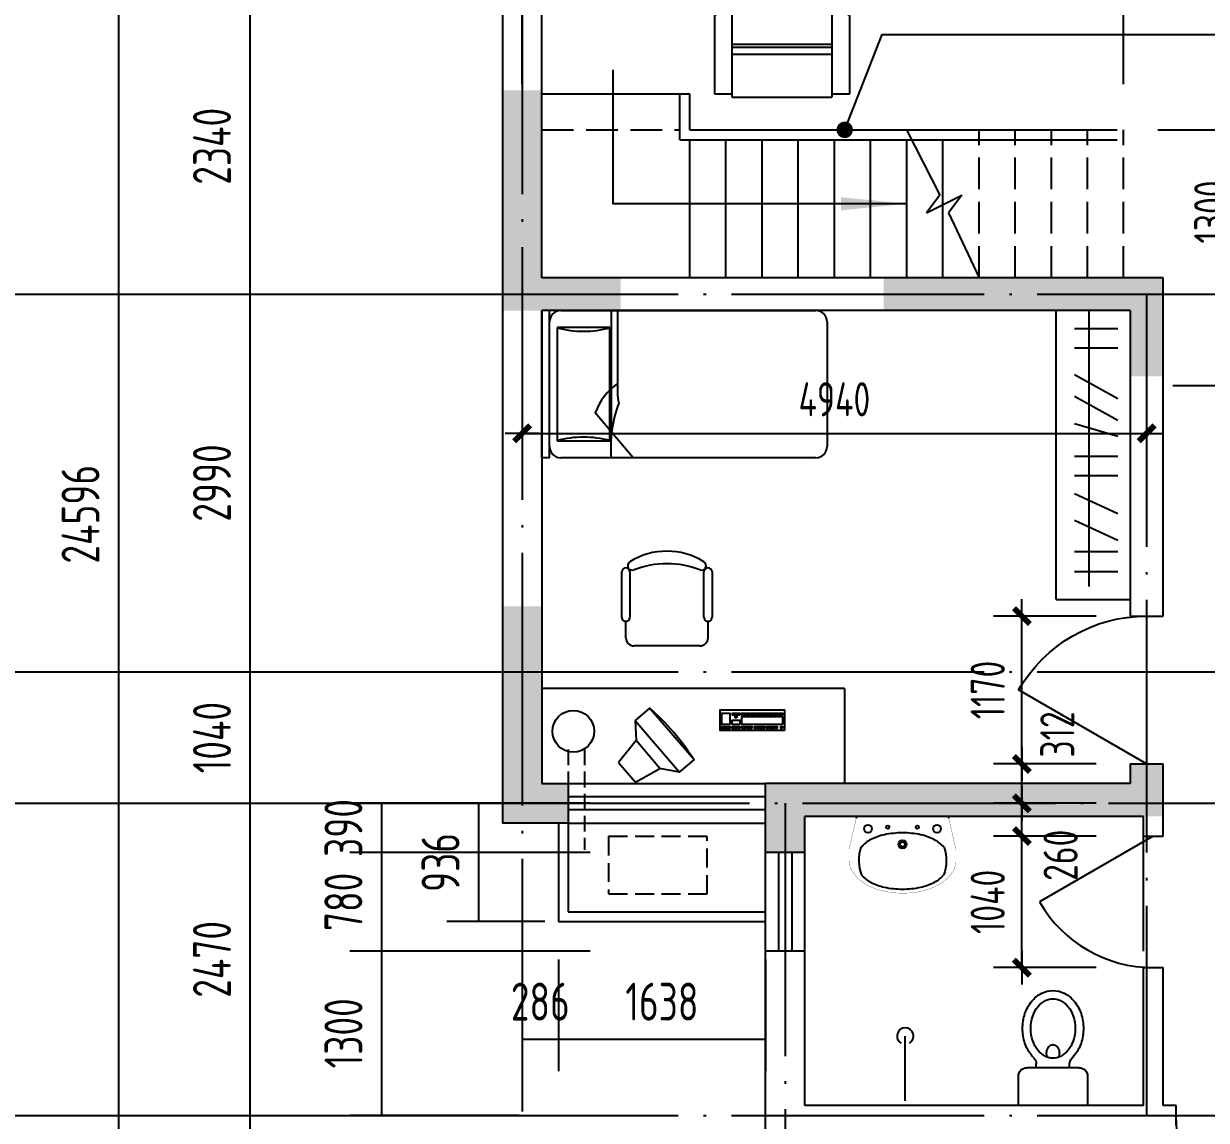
# Model space of a CAD drawing. Extents: x -726032 to 135930, y -151624 to 587044.
# Drawn here: x -388491 to -379135, y 468445 to 477124 of the extents above; entities that cross this region are included whole.
import ezdxf
from ezdxf.enums import TextEntityAlignment as Align

# ---------------------------------------------------------------- set-up
doc = ezdxf.new("R2010")
doc.units = 0
doc.header["$LTSCALE"] = 1000
doc.header["$MEASUREMENT"] = 0
doc.linetypes.add('DASH', pattern=[0.35, 0.25, -0.1])
doc.linetypes.add('DOTE', pattern=[2.42, 2, -0.2, 0.02, -0.2])
doc.layers.get('0').update_dxf_attribs({"linetype": 'CONTINUOUS'})
doc.layers.get('DEFPOINTS').update_dxf_attribs({"color": 1, "linetype": 'CONTINUOUS'})
for name, color, linetype in [('AXIS', 245, 'CONTINUOUS'), ('COLUMN', 170, 'CONTINUOUS'), ('DOTE', 8, 'DOTE'), ('GROUND', 45, 'CONTINUOUS'), ('LVTRY', 6, 'CONTINUOUS'), ('PUB_DIM', 245, 'CONTINUOUS'), ('ROOF', 4, 'CONTINUOUS'), ('STAIR', 42, 'CONTINUOUS'), ('WALL', 255, 'CONTINUOUS'), ('WINDOW', 155, 'CONTINUOUS'), ('WINDOW_TEXT', 7, 'CONTINUOUS'), ('家具', 252, 'CONTINUOUS'), ('引线', 213, 'CONTINUOUS'), ('空调', 245, 'CONTINUOUS')]:
    doc.layers.add(name, color=color, linetype=linetype)
doc.styles.add('DIM_FONT', font='isocp.shx', dxfattribs={"width": 0.8})
doc.styles.add('SIMPLEX', font='SIMPLEX.SHX')
doc.dimstyles.new('AXIS', dxfattribs={"dimtxt": 300, "dimasz": 1, "dimexe": 250, "dimexo": 300, "dimgap": 150, "dimtad": 1, "dimdec": 0, "dimzin": 0, "dimdsep": 46, "dimtxsty": 'DIM_FONT', "dimcen": 0.09, "dimse1": 1, "dimse2": 1, "dimclrt": 142, "dimadec": 0, "dimazin": 0, "dimtfac": 1, "dimtdec": 0, "dimtix": 1, "dimtmove": 2, "dimatfit": 3, "dimfxl": 1, "dimtolj": 1, "dimtzin": 0, "dimarcsym": 0})
doc.dimstyles.new('DIMA', dxfattribs={"dimtxt": 300, "dimasz": 1, "dimexe": 250, "dimexo": 300, "dimgap": 150, "dimtad": 1, "dimdec": 0, "dimzin": 0, "dimdsep": 46, "dimtxsty": 'DIM_FONT', "dimcen": 0.09, "dimse1": 1, "dimclrt": 142, "dimadec": 0, "dimazin": 0, "dimtfac": 1, "dimtdec": 0, "dimtix": 1, "dimtmove": 2, "dimatfit": 3, "dimfxl": 1, "dimtolj": 1, "dimtzin": 0, "dimarcsym": 0})
doc.dimstyles.new('DIMN', dxfattribs={"dimtxt": 300, "dimasz": 1, "dimexe": 250, "dimexo": 300, "dimgap": 150, "dimtad": 1, "dimdec": 0, "dimzin": 0, "dimdsep": 46, "dimtxsty": 'DIM_FONT', "dimcen": 0.09, "dimclrt": 142, "dimadec": 0, "dimazin": 0, "dimtfac": 1, "dimtdec": 0, "dimtix": 1, "dimtmove": 2, "dimatfit": 3, "dimfxl": 1, "dimtolj": 1, "dimtzin": 0, "dimarcsym": 0})

# ---------------------------------------------------------------- blocks, each defined once
blk = doc.blocks.new('*D535')
at = {"layer": 'AXIS', "color": 0, "lineweight": -2, "transparency": 16777216}
for p, q in [((-385612.2, 485540), (-387991.2, 485540)), ((-387741.2, 485539), (-387741.2, 460944.8)), ((-385612.2, 460943.8), (-387991.2, 460943.8))]:
    blk.add_line(p, q, dxfattribs=at)
at = {"layer": 'AXIS', "color": 0, "transparency": 16777216}
for points in [[(-387741.4, 485539), (-387741, 485539), (-387741.2, 485540)], [(-387741.4, 460944.8), (-387741, 460944.8), (-387741.2, 460943.8)]]:
    blk.add_solid(points, dxfattribs=at)
at = {"layer": 'DEFPOINTS', "color": 0, "transparency": 16777216}
for p in [(-385312.2, 485540), (-387741.2, 460943.8), (-385312.2, 460943.8)]:
    blk.add_point(p, dxfattribs=at)
at = {"layer": 'AXIS', "color": 142, "transparency": 16777216, "insert": (-388041.2, 473241.9), "char_height": 300, "attachment_point": 5, "rotation": 90, "style": 'DIM_FONT'}
blk.add_mtext('\\A1;24596', dxfattribs=at)
blk = doc.blocks.new('*D3188')
at = {"layer": 'AXIS', "color": 0, "lineweight": -2, "transparency": 16777216}
blk.add_line((-386701.2, 474983), (-386701.2, 471995), dxfattribs=at)
at = {"layer": 'AXIS', "color": 0, "transparency": 16777216}
for points in [[(-386701.4, 474983), (-386701, 474983), (-386701.2, 474984)], [(-386701.4, 471995), (-386701, 471995), (-386701.2, 471994)]]:
    blk.add_solid(points, dxfattribs=at)
at = {"layer": 'DEFPOINTS', "color": 0, "transparency": 16777216}
for p in [(-385312.2, 474984), (-386701.2, 471994), (-385312.2, 471994)]:
    blk.add_point(p, dxfattribs=at)
at = {"layer": 'AXIS', "color": 142, "transparency": 16777216, "insert": (-387001.2, 473489), "char_height": 300, "attachment_point": 5, "rotation": 90, "style": 'DIM_FONT'}
blk.add_mtext('\\A1;2990', dxfattribs=at)
blk = doc.blocks.new('*D3189')
at = {"layer": 'AXIS', "color": 0, "lineweight": -2, "transparency": 16777216}
blk.add_line((-386701.2, 468483), (-386701.2, 463155), dxfattribs=at)
at = {"layer": 'AXIS', "color": 0, "transparency": 16777216}
for points in [[(-386701.4, 468483), (-386701, 468483), (-386701.2, 468484)], [(-386701.4, 463155), (-386701, 463155), (-386701.2, 463154)]]:
    blk.add_solid(points, dxfattribs=at)
at = {"layer": 'DEFPOINTS', "color": 0, "transparency": 16777216}
for p in [(-385312.2, 468484), (-386701.2, 463154), (-385312.2, 463154)]:
    blk.add_point(p, dxfattribs=at)
at = {"layer": 'AXIS', "color": 142, "transparency": 16777216, "insert": (-387001.2, 465819), "char_height": 300, "attachment_point": 5, "rotation": 90, "style": 'DIM_FONT'}
blk.add_mtext('\\A1;5330', dxfattribs=at)
blk = doc.blocks.new('*D3191')
at = {"layer": 'AXIS', "color": 0, "lineweight": -2, "transparency": 16777216}
blk.add_line((-386701.2, 470953), (-386701.2, 468485), dxfattribs=at)
at = {"layer": 'AXIS', "color": 0, "transparency": 16777216}
for points in [[(-386701.4, 470953), (-386701, 470953), (-386701.2, 470954)], [(-386701.4, 468485), (-386701, 468485), (-386701.2, 468484)]]:
    blk.add_solid(points, dxfattribs=at)
at = {"layer": 'DEFPOINTS', "color": 0, "transparency": 16777216}
for p in [(-384748.6, 470954), (-386701.2, 468484), (-385312.2, 468484)]:
    blk.add_point(p, dxfattribs=at)
at = {"layer": 'AXIS', "color": 142, "transparency": 16777216, "insert": (-387001.2, 469719), "char_height": 300, "attachment_point": 5, "rotation": 90, "style": 'DIM_FONT'}
blk.add_mtext('\\A1;2470', dxfattribs=at)
blk = doc.blocks.new('*D3192')
at = {"layer": 'AXIS', "color": 0, "lineweight": -2, "transparency": 16777216}
blk.add_line((-386701.2, 471993), (-386701.2, 470955), dxfattribs=at)
at = {"layer": 'AXIS', "color": 0, "transparency": 16777216}
for points in [[(-386701.4, 471993), (-386701, 471993), (-386701.2, 471994)], [(-386701.4, 470955), (-386701, 470955), (-386701.2, 470954)]]:
    blk.add_solid(points, dxfattribs=at)
at = {"layer": 'DEFPOINTS', "color": 0, "transparency": 16777216}
for p in [(-385312.2, 471994), (-386701.2, 470954), (-385312.2, 470954)]:
    blk.add_point(p, dxfattribs=at)
at = {"layer": 'AXIS', "color": 142, "transparency": 16777216, "insert": (-387001.2, 471474), "char_height": 300, "attachment_point": 5, "rotation": 90, "style": 'DIM_FONT'}
blk.add_mtext('\\A1;1040', dxfattribs=at)
blk = doc.blocks.new('*D3193')
at = {"layer": 'AXIS', "color": 0, "lineweight": -2, "transparency": 16777216}
blk.add_line((-386701.2, 477323), (-386701.2, 474985), dxfattribs=at)
at = {"layer": 'AXIS', "color": 0, "transparency": 16777216}
for points in [[(-386701.4, 477323), (-386701, 477323), (-386701.2, 477324)], [(-386701.4, 474985), (-386701, 474985), (-386701.2, 474984)]]:
    blk.add_solid(points, dxfattribs=at)
at = {"layer": 'DEFPOINTS', "color": 0, "transparency": 16777216}
for p in [(-385312.2, 477324), (-386701.2, 474984), (-385312.2, 474984)]:
    blk.add_point(p, dxfattribs=at)
at = {"layer": 'AXIS', "color": 142, "transparency": 16777216, "insert": (-387001.2, 476154), "char_height": 300, "attachment_point": 5, "rotation": 90, "style": 'DIM_FONT'}
blk.add_mtext('\\A1;2340', dxfattribs=at)
blk = doc.blocks.new('_DIMX')
blk.add_line((-150, 0), (150, 0))
at = {"const_width": 50}
blk.add_lwpolyline([(-70, -70), (70, 70)], dxfattribs=at)
blk = doc.blocks.new('*D545')
at = {"layer": 'DEFPOINTS', "color": 0, "transparency": 16777216}
for p in [(-379788.9, 477747.5), (-384546.9, 476374.9), (-379788.9, 476374.9)]:
    blk.add_point(p, dxfattribs=at)
at = {"layer": 'PUB_DIM', "color": 0, "lineweight": -2, "transparency": 16777216}
for p, q in [((-384546.9, 476644.9), (-384546.9, 477972.5)), ((-379788.9, 476644.9), (-379788.9, 477972.5)), ((-384546, 477747.5), (-379789.8, 477747.5))]:
    blk.add_line(p, q, dxfattribs=at)
at = {"layer": 'PUB_DIM', "color": 0, "lineweight": -2, "transparency": 16777216, "xscale": 0.9, "yscale": 0.9, "zscale": 0.9, "rotation": 180}
blk.add_blockref('_DIMX', (-384546.9, 477747.5), dxfattribs=at)
at = {"layer": 'PUB_DIM', "color": 0, "lineweight": -2, "transparency": 16777216, "xscale": 0.9, "yscale": 0.9, "zscale": 0.9}
blk.add_blockref('_DIMX', (-379788.9, 477747.5), dxfattribs=at)
at = {"layer": 'PUB_DIM', "color": 142, "transparency": 16777216, "insert": (-382167.9, 478017.5), "char_height": 270, "attachment_point": 5, "style": 'DIM_FONT'}
blk.add_mtext('\\A1;4758', dxfattribs=at)
blk = doc.blocks.new('A$C3D9F154E')
at = {"layer": '家具', "linetype": 'ByBlock'}
for p, q in [((1000, 3110), (1108.1, 3110)), ((1000, 2634.5), (1000, 3110)), ((1108.1, 3131.6), (1108.1, 2418.4)), ((1108.1, 3131.6), (1715, 3131.6)), ((1715, 2418.4), (1715, 3131.6)), ((1715, 3110), (1823.1, 3110)), ((1823.1, 3110), (1823.1, 2634.5)), ((1715, 2872.2), (1108.1, 2872.2)), ((1715, 2829), (1108.1, 2829)), ((1715, 2809.7), (1108.1, 2809.7)), ((1043.3, 2612.9), (1000, 2634.5)), ((1043.3, 2612.9), (1086.5, 2612.9)), ((1043.3, 2612.9), (1043.3, 2548)), ((1086.5, 2612.9), (1108.1, 2634.5)), ((1736.6, 2612.9), (1715, 2634.5)), ((1779.8, 2612.9), (1736.6, 2612.9)), ((1823.1, 2634.5), (1779.8, 2612.9)), ((1779.8, 2612.9), (1779.8, 2548)), ((1108.1, 2548), (1043.3, 2548)), ((1779.8, 2548), (1715, 2548)), ((1715, 2418.4), (1108.1, 2418.4)), ((1108.1, 0), (1108.1, 713.2)), ((1715, 713.2), (1108.1, 713.2)), ((1715, 713.2), (1715, 0)), ((1043.3, 518.7), (1043.3, 583.5)), ((1108.1, 583.5), (1043.3, 583.5)), ((1779.8, 583.5), (1715, 583.5)), ((1779.8, 518.7), (1779.8, 583.5)), ((1043.3, 518.7), (1000, 497.1)), ((1043.3, 518.7), (1086.5, 518.7)), ((1086.5, 518.7), (1108.1, 497.1)), ((1736.6, 518.7), (1715, 497.1)), ((1779.8, 518.7), (1736.6, 518.7)), ((1823.1, 497.1), (1779.8, 518.7)), ((1000, 497.1), (1000, 21.6)), ((1823.1, 21.6), (1823.1, 497.1)), ((1715, 321.9), (1108.1, 321.9)), ((1715, 302.6), (1108.1, 302.6)), ((1715, 259.4), (1108.1, 259.4)), ((1000, 21.6), (1108.1, 21.6)), ((1108.1, 0), (1715, 0)), ((1715, 21.6), (1823.1, 21.6))]:
    blk.add_line(p, q, dxfattribs=at)
at = {"layer": '家具'}
for p, q in [((545.9, 2267.8), (545.9, 2224.6)), ((610.7, 2203), (43.2, 2203)), ((64.8, 693.4), (64.8, 2203)), ((216.1, 2203), (216.1, 693.4)), ((259.4, 2203), (259.4, 693.4)), ((364.5, 2203), (364.5, 693.4)), ((545.9, 2224.6), (559, 2203)), ((1183.6, 2109.5), (1611.1, 2109.5)), ((1140.8, 2066.8), (1140.8, 1043.5)), ((1653.8, 2066.8), (1653.8, 1043.5)), ((1192.1, 1968.4), (1192.1, 1141.8)), ((1226.3, 2002.6), (1568.3, 2002.6)), ((1231.6, 2002.6), (1602.5, 1591.7)), ((1410.7, 2002.6), (1602.5, 1770.8)), ((1602.5, 1968.4), (1602.5, 1141.8)), ((1192.1, 1741.3), (1602.5, 1330.9)), ((575.2, 1665.9), (64.8, 1665.9)), ((1192.1, 1609.6), (1602.5, 1199.2)), ((1192.1, 1307.4), (1391.9, 1107.6)), ((575.2, 1190.4), (64.8, 1190.4)), ((1226.3, 1107.6), (1568.3, 1107.6)), ((1183.6, 1000.8), (1611.1, 1000.8)), ((617.6, 693.4), (43.2, 693.4)), ((552.8, 671.7), (559, 693.4)), ((552.8, 628.5), (552.8, 671.7))]:
    blk.add_line(p, q, dxfattribs=at)
blk.add_lwpolyline([(21.6, 585.3), (21.6, 693.4), (0, 693.4), (0, 2203), (21.6, 2203), (21.6, 2311.1), (559, 2311.1), (545.9, 2267.8), (610.7, 2267.8), (610.7, 2203), (575.2, 2203), (575.2, 693.4), (617.6, 693.4), (617.6, 628.5), (552.8, 628.5), (559, 585.3)], close=True, dxfattribs=at)
for centre, radius, start, end in [((1183.6, 2066.8), 42.8, 89.99998, 179.99998), ((1611.1, 2066.8), 42.8, 359.99998, 89.99998), ((1226.3, 1968.4), 34.2, 89.99998, 179.99998), ((1568.3, 1968.4), 34.2, 359.99998, 89.99998), ((1226.3, 1141.8), 34.2, 179.99998, 269.99998), ((1568.3, 1141.8), 34.2, 269.99998, 359.99998), ((1183.6, 1043.5), 42.8, 179.99998, 269.99998), ((1611.1, 1043.5), 42.8, 269.99998, 359.99998)]:
    blk.add_arc(centre, radius, start, end, dxfattribs=at)
blk = doc.blocks.new('M_E11')
for p, q in [((-280, -10), (-280, 0)), ((280, 0), (280, -10)), ((-250.5, -188.9), (-250.5, -185.7)), ((-247.8, -182.8), (-250.2, -184.9))]:
    blk.add_line(p, q)
at = {"const_width": 1.5}
for points in [[(-280, 0), (280, 0)], [(-325.7, -199.5), (-280, -5)], [(325.7, -203.7), (280, -5)]]:
    blk.add_lwpolyline(points, dxfattribs=at)
for points in [[(253, -188.3, 0.098208), (193.2, -140.8, 0.066287), (110.4, -111.4, 0.052428), (0, -99.8, 0.052428), (-110.4, -111.4, 0.066287), (-193.2, -140.8, 0.093876), (-250.8, -185.7, 0.171377)], [(-249.5, -357.7, 0.091341), (-193.2, -401.2, 0.066287), (-110.4, -430.6, 0.052428), (0, -442.2, 0.052428), (110.4, -430.6, 0.066287), (193.2, -401.2, 0.091756), (249.7, -357.5, 0.171377)]]:
    blk.add_lwpolyline(points, format="xyb")
for points in [[(-325.7, -199.5, 0.008223), (-325.7, -203.7, 0.149285)], [(-325.7, -265.7, 0.149285), (-304.4, -336.6, 0.107079), (-230.9, -407.7, 0.075625), (-131, -450.5, 0.062436), (-0.8, -467.3, 0.062436), (129.6, -451.5, 0.075625), (229.8, -409.6, 0.107079), (303.8, -339.1, 0.149285), (325.7, -268.3, 0.005205), (325.7, -265.7, 0.086596)]]:
    blk.add_lwpolyline(points, format="xyb", dxfattribs=at)
at = {"const_width": 1.5, "flags": 128}
for points in [[(-325.7, -203.7), (-325.7, -268.3)], [(325.7, -203.7), (325.7, -268.3)]]:
    blk.add_lwpolyline(points, dxfattribs=at)
at = {"flags": 128}
for points in [[(-253, -188.3, 0.172546), (-249.7, -357.5, 0.726395)], [(253, -188.3, -0.172546), (249.7, -357.5, -0.726395)]]:
    blk.add_lwpolyline(points, format="xyb", dxfattribs=at)
for centre, radius in [((-210, -75), 24), ((-210, -75), 24), ((-210, -75), 24), ((-90, -65), 10), ((90, -65), 10), ((210, -75), 24), ((0, -170), 25), ((0, -170), 15)]:
    blk.add_circle(centre, radius)
blk.add_arc((-249.5, -185.7), 1, 131.32236, 180)
at = {"width": 0.8, "flags": 9}
for tag in ['XSIZE', 'YSIZE']:
    blk.add_attdef(tag, (0, 0), '', height=0.5, dxfattribs=at)
blk = doc.blocks.new('_LV10')
blk.add_line((0, -37), (0, -432))
blk.add_arc((0, -432), 50, 121.03319, 58.96681)
blk = doc.blocks.new('_ARROW')
blk.add_solid([(0, 0), (-1, 0.1), (-1, -0.1)])
blk = doc.blocks.new('_LV5')
for p, q in [((210.1, 0), (-210.1, 0)), ((-210.1, 0), (-210.1, -180)), ((210.1, -180), (210.1, 0)), ((160.1, -230), (-160.1, -230)), ((-101.4, -230), (-101.4, -254.3)), ((101.4, -230), (101.4, -254.1))]:
    blk.add_line(p, q)
blk.add_lwpolyline([(-135.1, -469.4, 0.080312), (-123, -544.2, 0.089014), (-91.8, -601.5, 0.104918), (-45.6, -639.3, 0.119812), (0.1, -650.4, 0.119812), (45.8, -639.3, 0.104918), (92, -601.5, 0.089014), (123.2, -544.2, 0.080312), (135.3, -469.4, 0.080312), (123.2, -394.6, 0.089014), (92, -337.3, 0.104918), (45.8, -299.5, 0.119812), (0.1, -288.4, 0.119812), (-45.6, -299.5, 0.104918), (-91.8, -337.3, 0.089014), (-123, -394.6, 0.080312)], format="xyb", close=True)
for points in [[(-38.7, -318.5, 0.073567), (-35.6, -339.5, 0.084454), (-27.4, -356, 0.10642), (-14.1, -367.8, 0.129709), (0, -371.5, 0.129709), (14.1, -367.8, 0.10642), (27.4, -356, 0.084454), (35.6, -339.5, 0.073567), (38.7, -318.5, 0.073567), (35.6, -297.5, 0.014016), (34.7, -294.6, 0.10642)], [(-34.7, -294.7, 0.013578), (-35.6, -297.5, 0.073567), (-38.7, -318.5, 0.073567)]]:
    blk.add_lwpolyline(points, format="xyb")
for centre, radius, start, end in [((-160.1, -180), 50, 180, 270), ((160.1, -180), 50, 270, 0), ((-151.4, -254.3), 50, 314.81437, 0), ((151.4, -254.1), 50, 180, 225.25549), ((52.2, -452.8), 234.6, 141.28635, 161.63333), ((20.4, -427.3), 193.8, 134.81437, 141.28635), ((-20.2, -427.3), 193.8, 38.71365, 45.25549), ((-52, -452.8), 234.6, 18.36667, 38.71365), ((102.3, -469.4), 287.4, 161.63333, 180), ((-102.1, -469.4), 287.4, 0, 18.36667), ((102.3, -469.4), 287.4, 180, 198.36667), ((-102.1, -469.4), 287.4, 341.63333, 0), ((52.2, -486), 234.6, 198.36667, 218.71365), ((-52, -486), 234.6, 321.28635, 341.63333), ((20.4, -511.6), 193.8, 218.71365, 242.67141), ((-20.2, -511.6), 193.8, 297.32859, 321.28635), ((0.1, -550.8), 149.6, 242.67141, 270), ((0.1, -550.8), 149.6, 270, 297.32859)]:
    blk.add_arc(centre, radius, start, end)
blk = doc.blocks.new('_DBLK')
blk.add_line((-0.5, 0), (0, -0.866))
blk.add_arc((-0.5, 0), 1, 300, 0)
at = {"layer": 'WINDOW_TEXT', "style": 'SIMPLEX', "flags": 9}
blk.add_attdef('A', text='', height=1, dxfattribs=at).set_placement((0, 1.5), align=Align.MIDDLE)
blk = doc.blocks.new('*D1756')
at = {"layer": 'DEFPOINTS', "color": 0, "transparency": 16777216}
for p in [(-380594, 470954), (-379736.9, 470954), (-379736.9, 470694)]:
    blk.add_point(p, dxfattribs=at)
at = {"layer": 'PUB_DIM', "color": 0, "lineweight": -2, "transparency": 16777216}
for p, q in [((-380006.9, 470954), (-380819, 470954)), ((-380594, 470954.9), (-380594, 470955.8)), ((-380594, 470694), (-380594, 470954)), ((-380594, 470693.1), (-380594, 470692.2))]:
    blk.add_line(p, q, dxfattribs=at)
at = {"layer": 'PUB_DIM', "color": 0, "lineweight": -2, "transparency": 16777216, "xscale": 0.9, "yscale": 0.9, "zscale": 0.9}
for p, rotation in [((-380594, 470954), 270), ((-380594, 470694), 90)]:
    blk.add_blockref('_DIMX', p, dxfattribs=dict(at, rotation=rotation))
at = {"layer": 'PUB_DIM', "color": 142, "transparency": 16777216, "insert": (-380287.9, 470542.7), "char_height": 270, "attachment_point": 5, "rotation": 90, "style": 'DIM_FONT'}
blk.add_mtext('\\A1;260', dxfattribs=at)
blk = doc.blocks.new('*D1757')
at = {"layer": 'DEFPOINTS', "color": 0, "transparency": 16777216}
for p in [(-380594, 471266), (-379736.9, 471266), (-379736.9, 470954)]:
    blk.add_point(p, dxfattribs=at)
at = {"layer": 'PUB_DIM', "color": 0, "lineweight": -2, "transparency": 16777216}
for p, q in [((-380006.9, 471266), (-380819, 471266)), ((-380594, 470954.9), (-380594, 471265.1))]:
    blk.add_line(p, q, dxfattribs=at)
at = {"layer": 'PUB_DIM', "color": 0, "lineweight": -2, "transparency": 16777216, "xscale": 0.9, "yscale": 0.9, "zscale": 0.9}
for p, rotation in [((-380594, 471266), 90), ((-380594, 470954), 270)]:
    blk.add_blockref('_DIMX', p, dxfattribs=dict(at, rotation=rotation))
at = {"layer": 'PUB_DIM', "color": 142, "transparency": 16777216, "insert": (-380313.4, 471498.9), "char_height": 270, "attachment_point": 5, "rotation": 90, "style": 'DIM_FONT'}
blk.add_mtext('\\A1;312', dxfattribs=at)
blk = doc.blocks.new('*D1758')
at = {"layer": 'DEFPOINTS', "color": 0, "transparency": 16777216}
for p in [(-380594, 472436), (-379736.9, 472436), (-379736.9, 471266)]:
    blk.add_point(p, dxfattribs=at)
at = {"layer": 'PUB_DIM', "color": 0, "lineweight": -2, "transparency": 16777216}
for p, q in [((-380006.9, 472436), (-380819, 472436)), ((-380594, 471266.9), (-380594, 472435.1))]:
    blk.add_line(p, q, dxfattribs=at)
at = {"layer": 'PUB_DIM', "color": 0, "lineweight": -2, "transparency": 16777216, "xscale": 0.9, "yscale": 0.9, "zscale": 0.9}
for p, rotation in [((-380594, 472436), 90), ((-380594, 471266), 270)]:
    blk.add_blockref('_DIMX', p, dxfattribs=dict(at, rotation=rotation))
at = {"layer": 'PUB_DIM', "color": 142, "transparency": 16777216, "insert": (-380864, 471851), "char_height": 270, "attachment_point": 5, "rotation": 90, "style": 'DIM_FONT'}
blk.add_mtext('\\A1;1170', dxfattribs=at)
blk = doc.blocks.new('*D548')
at = {"layer": 'DEFPOINTS', "color": 0, "transparency": 16777216}
for p in [(-380594, 470694), (-379736.9, 470694), (-379736.9, 469654)]:
    blk.add_point(p, dxfattribs=at)
at = {"layer": 'PUB_DIM', "color": 0, "lineweight": -2, "transparency": 16777216}
for p, q in [((-380006.9, 470694), (-380819, 470694)), ((-380594, 469654.9), (-380594, 470693.1)), ((-380006.9, 469654), (-380819, 469654))]:
    blk.add_line(p, q, dxfattribs=at)
at = {"layer": 'PUB_DIM', "color": 0, "lineweight": -2, "transparency": 16777216, "xscale": 0.9, "yscale": 0.9, "zscale": 0.9}
for p, rotation in [((-380594, 470694), 90), ((-380594, 469654), 270)]:
    blk.add_blockref('_DIMX', p, dxfattribs=dict(at, rotation=rotation))
at = {"layer": 'PUB_DIM', "color": 142, "transparency": 16777216, "insert": (-380864, 470174), "char_height": 270, "attachment_point": 5, "rotation": 90, "style": 'DIM_FONT'}
blk.add_mtext('\\A1;1040', dxfattribs=at)
blk = doc.blocks.new('M_C32CXI')
for p, q in [((-188.1, 275), (86.9, 275)), ((86.9, 225), (-188.1, 225)), ((211.9, 250), (111.9, 250)), ((261.9, 200), (261.9, -200)), ((-188.1, -225), (86.9, -225)), ((86.9, -275), (-188.1, -275)), ((211.9, -250), (111.9, -250))]:
    blk.add_line(p, q)
for centre, radius, start, end in [((111, 0), 425.9, 148.10921, 211.89079), ((-226.8, 210.2), 28.1, 338.76069, 148.10921), ((-188.1, 250), 25, 90, 270), ((86.9, 250), 25, 270, 90), ((211.9, 200), 50, 0, 90), ((314, 0), 552.1, 158.76069, 201.23931), ((-226.8, -210.2), 28.1, 211.89079, 21.23931), ((211.9, -200), 50, 270, 0), ((-188.1, -250), 25, 90, 270), ((86.9, -250), 25, 270, 90)]:
    blk.add_arc(centre, radius, start, end)
at = {"width": 0.8, "flags": 9}
for tag in ['XSIZE', 'YSIZE']:
    blk.add_attdef(tag, (0, 0), '', height=0.5, dxfattribs=at)
blk = doc.blocks.new('_WBLK')
for p, q in [((-0.5, 0.5), (0.5, 0.5)), ((0.5, 0.1667), (-0.5, 0.1667)), ((0.5, -0.1667), (-0.5, -0.1667)), ((-0.5, -0.5), (0.5, -0.5))]:
    blk.add_line(p, q)
at = {"layer": 'WINDOW_TEXT', "style": 'SIMPLEX', "flags": 9}
blk.add_attdef('A', text='', height=1, dxfattribs=at).set_placement((0, 1.5), align=Align.MIDDLE)
blk = doc.blocks.new('*D549')
at = {"layer": 'DEFPOINTS', "color": 0, "transparency": 16777216}
for p in [(-384067.5, 470954), (-384892.9, 470018), (-384067.5, 470018)]:
    blk.add_point(p, dxfattribs=at)
at = {"layer": 'PUB_DIM', "color": 0, "lineweight": -2, "transparency": 16777216}
for p, q in [((-384367.5, 470954), (-385142.9, 470954)), ((-384892.9, 470953), (-384892.9, 470019)), ((-384367.5, 470018), (-385142.9, 470018))]:
    blk.add_line(p, q, dxfattribs=at)
at = {"layer": 'PUB_DIM', "color": 0, "transparency": 16777216}
for points in [[(-384893.1, 470953), (-384892.8, 470953), (-384892.9, 470954)], [(-384893.1, 470019), (-384892.8, 470019), (-384892.9, 470018)]]:
    blk.add_solid(points, dxfattribs=at)
at = {"layer": 'PUB_DIM', "color": 142, "transparency": 16777216, "insert": (-385192.9, 470486), "char_height": 300, "attachment_point": 5, "rotation": 90, "style": 'DIM_FONT'}
blk.add_mtext('\\A1;936', dxfattribs=at)
blk = doc.blocks.new('*D550')
at = {"layer": 'DEFPOINTS', "color": 0, "transparency": 16777216}
for p in [(-384546.9, 470018), (-384260.9, 470018), (-384546.9, 469084.4)]:
    blk.add_point(p, dxfattribs=at)
at = {"layer": 'PUB_DIM', "color": 0, "lineweight": -2, "transparency": 16777216}
for p, q in [((-384546.9, 469718), (-384546.9, 468834.4)), ((-384260.9, 469718), (-384260.9, 468834.4)), ((-384547.9, 469084.4), (-384548.9, 469084.4)), ((-384260.9, 469084.4), (-384546.9, 469084.4)), ((-384259.9, 469084.4), (-384258.9, 469084.4))]:
    blk.add_line(p, q, dxfattribs=at)
at = {"layer": 'PUB_DIM', "color": 0, "transparency": 16777216}
for points in [[(-384547.9, 469084.6), (-384547.9, 469084.2), (-384546.9, 469084.4)], [(-384259.9, 469084.6), (-384259.9, 469084.2), (-384260.9, 469084.4)]]:
    blk.add_solid(points, dxfattribs=at)
at = {"layer": 'PUB_DIM', "color": 142, "transparency": 16777216, "insert": (-384403.9, 469384.4), "char_height": 300, "attachment_point": 5, "style": 'DIM_FONT'}
blk.add_mtext('\\A1;286', dxfattribs=at)
blk = doc.blocks.new('*D551')
at = {"layer": 'DEFPOINTS', "color": 0, "transparency": 16777216}
for p in [(-384260.9, 470018), (-382622.9, 470018), (-384260.9, 469084.4)]:
    blk.add_point(p, dxfattribs=at)
at = {"layer": 'PUB_DIM', "color": 0, "lineweight": -2, "transparency": 16777216}
for p, q in [((-384260.9, 469718), (-384260.9, 468834.4)), ((-382622.9, 469718), (-382622.9, 468834.4)), ((-382623.9, 469084.4), (-384259.9, 469084.4))]:
    blk.add_line(p, q, dxfattribs=at)
at = {"layer": 'PUB_DIM', "color": 0, "transparency": 16777216}
for points in [[(-384259.9, 469084.6), (-384259.9, 469084.2), (-384260.9, 469084.4)], [(-382623.9, 469084.6), (-382623.9, 469084.2), (-382622.9, 469084.4)]]:
    blk.add_solid(points, dxfattribs=at)
at = {"layer": 'PUB_DIM', "color": 142, "transparency": 16777216, "insert": (-383441.9, 469384.4), "char_height": 300, "attachment_point": 5, "style": 'DIM_FONT'}
blk.add_mtext('\\A1;1638', dxfattribs=at)
blk = doc.blocks.new('*D1760')
at = {"layer": 'DEFPOINTS', "color": 0, "transparency": 16777216}
for p in [(-384546.9, 475144.2), (-379606.9, 475144.2), (-379606.9, 473881.8)]:
    blk.add_point(p, dxfattribs=at)
at = {"layer": 'PUB_DIM', "color": 0, "lineweight": -2, "transparency": 16777216}
for p, q in [((-379606.9, 474874.2), (-379606.9, 473656.8)), ((-384546, 473881.8), (-379607.8, 473881.8))]:
    blk.add_line(p, q, dxfattribs=at)
at = {"layer": 'PUB_DIM', "color": 0, "lineweight": -2, "transparency": 16777216, "xscale": 0.9, "yscale": 0.9, "zscale": 0.9, "rotation": 180}
blk.add_blockref('_DIMX', (-384546.9, 473881.8), dxfattribs=at)
at = {"layer": 'PUB_DIM', "color": 0, "lineweight": -2, "transparency": 16777216, "xscale": 0.9, "yscale": 0.9, "zscale": 0.9}
blk.add_blockref('_DIMX', (-379606.9, 473881.8), dxfattribs=at)
at = {"layer": 'PUB_DIM', "color": 142, "transparency": 16777216, "insert": (-382076.9, 474151.8), "char_height": 270, "attachment_point": 5, "style": 'DIM_FONT'}
blk.add_mtext('\\A1;4940', dxfattribs=at)
blk = doc.blocks.new('*D552')
at = {"layer": 'DEFPOINTS', "color": 0, "transparency": 16777216}
for p in [(-379788.9, 476284), (-379788.9, 474984), (-378825.9, 474984)]:
    blk.add_point(p, dxfattribs=at)
at = {"layer": 'PUB_DIM', "color": 0, "lineweight": -2, "transparency": 16777216}
for p, q in [((-379518.9, 476284), (-378600.9, 476284)), ((-378825.9, 476283.1), (-378825.9, 474984.9)), ((-379518.9, 474984), (-378600.9, 474984))]:
    blk.add_line(p, q, dxfattribs=at)
at = {"layer": 'PUB_DIM', "color": 0, "lineweight": -2, "transparency": 16777216, "xscale": 0.9, "yscale": 0.9, "zscale": 0.9}
for p, rotation in [((-378825.9, 476284), 90), ((-378825.9, 474984), 270)]:
    blk.add_blockref('_DIMX', p, dxfattribs=dict(at, rotation=rotation))
at = {"layer": 'PUB_DIM', "color": 142, "transparency": 16777216, "insert": (-379095.9, 475634), "char_height": 270, "attachment_point": 5, "rotation": 90, "style": 'DIM_FONT'}
blk.add_mtext('\\A1;1300', dxfattribs=at)
blk = doc.blocks.new('*D555')
at = {"layer": 'DEFPOINTS', "color": 0, "transparency": 16777216}
for p in [(-383708.6, 470954), (-385661.2, 470564), (-384272.2, 470564)]:
    blk.add_point(p, dxfattribs=at)
at = {"layer": 'PUB_DIM', "color": 0, "lineweight": -2, "transparency": 16777216}
for p, q in [((-384008.6, 470954), (-385911.2, 470954)), ((-385661.2, 470955), (-385661.2, 470956)), ((-385661.2, 470954), (-385661.2, 470564)), ((-384572.2, 470564), (-385911.2, 470564)), ((-385661.2, 470563), (-385661.2, 470562))]:
    blk.add_line(p, q, dxfattribs=at)
at = {"layer": 'PUB_DIM', "color": 0, "transparency": 16777216}
for points in [[(-385661.4, 470955), (-385661, 470955), (-385661.2, 470954)], [(-385661.4, 470563), (-385661, 470563), (-385661.2, 470564)]]:
    blk.add_solid(points, dxfattribs=at)
at = {"layer": 'PUB_DIM', "color": 142, "transparency": 16777216, "insert": (-385961.2, 470759), "char_height": 300, "attachment_point": 5, "rotation": 90, "style": 'DIM_FONT'}
blk.add_mtext('\\A1;390', dxfattribs=at)
blk = doc.blocks.new('*D556')
at = {"layer": 'DEFPOINTS', "color": 0, "transparency": 16777216}
for p in [(-383708.6, 470564), (-385661.2, 469784), (-384272.2, 469784)]:
    blk.add_point(p, dxfattribs=at)
at = {"layer": 'PUB_DIM', "color": 0, "lineweight": -2, "transparency": 16777216}
for p, q in [((-384008.6, 470564), (-385911.2, 470564)), ((-385661.2, 470563), (-385661.2, 469785)), ((-384572.2, 469784), (-385911.2, 469784))]:
    blk.add_line(p, q, dxfattribs=at)
at = {"layer": 'PUB_DIM', "color": 0, "transparency": 16777216}
for points in [[(-385661.4, 470563), (-385661, 470563), (-385661.2, 470564)], [(-385661.4, 469785), (-385661, 469785), (-385661.2, 469784)]]:
    blk.add_solid(points, dxfattribs=at)
at = {"layer": 'PUB_DIM', "color": 142, "transparency": 16777216, "insert": (-385961.2, 470174), "char_height": 300, "attachment_point": 5, "rotation": 90, "style": 'DIM_FONT'}
blk.add_mtext('\\A1;780', dxfattribs=at)
blk = doc.blocks.new('*D557')
at = {"layer": 'DEFPOINTS', "color": 0, "transparency": 16777216}
for p in [(-383708.6, 469784), (-385661.2, 468484), (-384272.2, 468484)]:
    blk.add_point(p, dxfattribs=at)
at = {"layer": 'PUB_DIM', "color": 0, "lineweight": -2, "transparency": 16777216}
for p, q in [((-384008.6, 469784), (-385911.2, 469784)), ((-385661.2, 469783), (-385661.2, 468485)), ((-384572.2, 468484), (-385911.2, 468484))]:
    blk.add_line(p, q, dxfattribs=at)
at = {"layer": 'PUB_DIM', "color": 0, "transparency": 16777216}
for points in [[(-385661.4, 469783), (-385661, 469783), (-385661.2, 469784)], [(-385661.4, 468485), (-385661, 468485), (-385661.2, 468484)]]:
    blk.add_solid(points, dxfattribs=at)
at = {"layer": 'PUB_DIM', "color": 142, "transparency": 16777216, "insert": (-385961.2, 469134), "char_height": 300, "attachment_point": 5, "rotation": 90, "style": 'DIM_FONT'}
blk.add_mtext('\\A1;1300', dxfattribs=at)

msp = doc.modelspace()

# ---------------------------------------------------------------- linework, layer by layer
at = {"layer": 'AXIS'}
for p, q in [((-389041.2, 474984), (-385312.2, 474984)), ((-389041.2, 471994), (-385312.2, 471994)), ((-389041.2, 470954), (-384748.6, 470954)), ((-389041.2, 468484), (-385312.2, 468484))]:
    msp.add_line(p, q, dxfattribs=at)
at = {"layer": 'COLUMN'}
for points in [[(-384702.9, 476596), (-384702.9, 474854), (-384390.9, 476596), (-384390.9, 474854)], [(-384390.9, 475114), (-384390.9, 474854), (-383766.9, 475114), (-383766.9, 474854)], [(-381686.9, 475114), (-381686.9, 474854), (-379476.9, 475114), (-379736.9, 474854)], [(-379736.9, 474854), (-379736.9, 474334), (-379476.9, 475114), (-379476.9, 474334)], [(-384702.9, 472514), (-384702.9, 470798), (-384390.9, 472514), (-384390.9, 470798)], [(-379736.9, 471110), (-379736.9, 471266), (-379476.9, 470850), (-379476.9, 471266)], [(-384390.9, 470798), (-384390.9, 471110), (-384182.9, 470798), (-384182.9, 471110)], [(-382622.9, 471110), (-382622.9, 470564), (-382310.9, 470850), (-382310.9, 470564)], [(-382622.9, 471110), (-382310.9, 470850), (-379736.9, 471110), (-379476.9, 470850)]]:
    msp.add_solid(points, dxfattribs=at)
at = {"layer": 'DOTE'}
for p, q in [((-384546.9, 487455.9), (-384546.9, 459611.9)), ((-385312.2, 474984), (-315680.4, 474984)), ((-379606.9, 474984), (-379606.9, 468484)), ((-385312.2, 471994), (-315680.4, 471994)), ((-384748.6, 470954), (-315680.4, 470954)), ((-382466.9, 470954), (-382466.9, 459611.9)), ((-385312.2, 468484), (-315680.4, 468484))]:
    msp.add_line(p, q, dxfattribs=at)
at = {"layer": 'GROUND'}
msp.add_line((-379632.9, 469784), (-379632.9, 470694), dxfattribs=at)
at = {"layer": 'PUB_DIM'}
msp.add_lwpolyline([(-381504.9, 475699), (-383826.2, 475699), (-383826.2, 476758.7)], dxfattribs=at)
at = {"layer": 'ROOF'}
for p, q in [((-384260.9, 470798), (-384260.9, 470018)), ((-384182.9, 470798), (-384182.9, 470096)), ((-384182.9, 470096), (-382622.9, 470096)), ((-384260.9, 470018), (-382622.9, 470018))]:
    msp.add_line(p, q, dxfattribs=at)
at = {"layer": 'STAIR'}
for p, q in [((-384390.9, 476570), (-383220.9, 476570)), ((-383298.9, 476206), (-383298.9, 476570)), ((-383220.9, 476284), (-383220.9, 476570)), ((-383220.9, 476284), (-379840.9, 476284)), ((-381507.1, 476284), (-381244.2, 475766.3)), ((-383298.9, 476206), (-379840.9, 476206)), ((-383220.9, 475114), (-383220.9, 476206)), ((-382934.9, 475114), (-382934.9, 476206)), ((-382648.9, 475114), (-382648.9, 476206)), ((-382362.9, 475114), (-382362.9, 476206)), ((-382076.9, 475114), (-382076.9, 476206)), ((-381790.9, 475114), (-381790.9, 476206)), ((-381504.9, 475114), (-381504.9, 476206)), ((-381218.9, 475114), (-381218.9, 476206)), ((-381347.9, 475626.1), (-381069.8, 475767.4)), ((-381244.2, 475766.3), (-381347.9, 475626.1)), ((-381069.8, 475767.4), (-381173.5, 475627.2)), ((-381173.5, 475627.2), (-380932.9, 475114))]:
    msp.add_line(p, q, dxfattribs=at)
at = {"layer": 'STAIR', "linetype": 'DASH'}
for p, q in [((-384390.9, 476284), (-383298.9, 476284)), ((-380932.9, 475114), (-380932.9, 476284)), ((-380646.9, 475114), (-380646.9, 476284)), ((-380360.9, 475114), (-380360.9, 476284)), ((-380074.9, 475114), (-380074.9, 476284)), ((-379788.9, 475114), (-379788.9, 476284))]:
    msp.add_line(p, q, dxfattribs=at)
at = {"layer": 'WALL'}
for p, q in [((-384702.9, 480990), (-384702.9, 470798)), ((-384390.9, 475114), (-384390.9, 480678)), ((-379476.9, 475114), (-384390.9, 475114)), ((-379476.9, 472436), (-379476.9, 475114)), ((-384390.9, 474854), (-384390.9, 471110)), ((-379736.9, 474854), (-384390.9, 474854)), ((-379736.9, 474854), (-379736.9, 472436)), ((-379736.9, 472436), (-379476.9, 472436)), ((-379736.9, 471266), (-379476.9, 471266)), ((-379736.9, 471266), (-379736.9, 471110)), ((-379476.9, 470694), (-379476.9, 471266)), ((-384390.9, 471110), (-384182.9, 471110)), ((-384182.9, 471110), (-384182.9, 470798)), ((-382622.9, 470564), (-382622.9, 471110)), ((-379736.9, 471110), (-382622.9, 471110)), ((-379632.9, 470850), (-382310.9, 470850)), ((-382310.2, 470564), (-382310.2, 470850)), ((-379632.9, 470694), (-379632.9, 470850)), ((-384182.9, 470798), (-384702.9, 470798)), ((-379632.9, 470694), (-379476.9, 470694)), ((-382310.9, 470564), (-382622.9, 470564)), ((-382310.9, 469784), (-382622.9, 469784)), ((-382622.9, 462998), (-382622.9, 469784)), ((-382310.2, 468562), (-382310.2, 469784)), ((-379632.9, 468562), (-379632.9, 469654)), ((-379632.9, 469654), (-379476.9, 469654)), ((-379476.9, 468562), (-379476.9, 469654)), ((-379632.9, 468562), (-382310.9, 468562)), ((-379372.9, 468562), (-379476.9, 468562)), ((-379372.9, 468406), (-379372.9, 468562))]:
    msp.add_line(p, q, dxfattribs=at)
at = {"layer": '家具'}
for p, q in [((-384390.9, 473687.9), (-384390.9, 474854)), ((-384331.1, 474854), (-384390.9, 474854)), ((-384331.1, 473687.9), (-384331.1, 474854)), ((-384241.4, 474854), (-382223.8, 474854)), ((-383843.6, 474854), (-383843.6, 473897.2)), ((-383792.9, 474854), (-383792.9, 474204.7)), ((-380321.8, 472566), (-380321.8, 474854)), ((-380063.9, 474854), (-380063.9, 472670.8)), ((-382134.1, 474764.3), (-382134.1, 473777.6)), ((-384271.3, 474719.4), (-384271.3, 473822.4)), ((-383852.7, 474719.4), (-384271.3, 474719.4)), ((-383852.7, 473822.4), (-383852.7, 474719.4)), ((-379835.3, 474710), (-380176.7, 474710)), ((-379835.3, 474556.9), (-380176.7, 474556.9)), ((-379835.3, 474154.5), (-380176.7, 474346.3)), ((-379835.3, 473982.8), (-380176.7, 474174.6)), ((-383668.3, 473688.3), (-383968.5, 474044.7)), ((-379835.3, 473857.5), (-380176.7, 473956.6)), ((-384271.3, 473822.4), (-383852.7, 473822.4)), ((-384331.1, 473687.9), (-384390.9, 473687.9)), ((-382223.8, 473687.9), (-384241.4, 473687.9)), ((-379835.3, 473699.8), (-380176.7, 473699.8)), ((-379835.3, 473546.7), (-380176.7, 473546.7)), ((-379835.3, 473245.1), (-380176.7, 473404.5)), ((-379835.3, 473033.8), (-380176.7, 473193.1)), ((-379835.3, 472943.6), (-380176.7, 472943.6)), ((-379835.3, 472785.8), (-380176.7, 472785.8)), ((-380321.8, 472566), (-379736.9, 472566)), ((-381997, 471863.2), (-384390.9, 471863.2)), ((-381997, 471863.2), (-381997, 471110)), ((-383652.9, 471610.2), (-383645.4, 471449.9)), ((-383301.4, 471199.8), (-383456.9, 471229.8))]:
    msp.add_line(p, q, dxfattribs=at)
for points in [[(-383652.9, 471610.2), (-383301.4, 471199.8), (-383187.8, 471297.1), (-383539.4, 471707.4)], [(-382471.6, 471530.9), (-382980.8, 471530.9), (-382980.8, 471694.9), (-382471.6, 471694.9)], [(-382903.8, 471577.9), (-382967.3, 471577.9), (-382967.3, 471668.7), (-382903.8, 471668.7)], [(-382826.3, 471577.9), (-382886.1, 471577.9), (-382886.1, 471611.5), (-382826.3, 471611.5)], [(-382870.6, 471652.8), (-382883.9, 471652.8), (-382883.9, 471668.3), (-382870.6, 471668.3)], [(-382848.4, 471652.8), (-382861.7, 471652.8), (-382861.7, 471668.3), (-382848.4, 471668.3)], [(-382848.4, 471630.7), (-382861.7, 471630.7), (-382861.7, 471646.2), (-382848.4, 471646.2)], [(-382826.3, 471652.8), (-382839.6, 471652.8), (-382839.6, 471668.3), (-382826.3, 471668.3)], [(-382488.5, 471577.9), (-382810.4, 471577.9), (-382810.4, 471641), (-382488.5, 471641)], [(-382783.8, 471651), (-382810, 471651), (-382810, 471666.4), (-382783.8, 471666.4)], [(-382745.1, 471651), (-382771.3, 471651), (-382771.3, 471666.4), (-382745.1, 471666.4)], [(-382710, 471651), (-382734.4, 471651), (-382734.4, 471666.4), (-382710, 471666.4)], [(-382560.5, 471651), (-382697.5, 471651), (-382697.5, 471666.4), (-382560.5, 471666.4)], [(-382523.6, 471651), (-382549.8, 471651), (-382549.8, 471666.4), (-382523.6, 471666.4)], [(-382488.5, 471651), (-382512.9, 471651), (-382512.9, 471666.4), (-382488.5, 471666.4)], [(-382902, 471545.8), (-382966.9, 471545.8), (-382966.9, 471561.3), (-382902, 471561.3)], [(-382870.6, 471545.8), (-382883.9, 471545.8), (-382883.9, 471561.3), (-382870.6, 471561.3)], [(-382848.4, 471545.8), (-382861.7, 471545.8), (-382861.7, 471561.3), (-382848.4, 471561.3)], [(-382826.3, 471545.8), (-382839.6, 471545.8), (-382839.6, 471561.3), (-382826.3, 471561.3)], [(-382796.8, 471545.8), (-382810, 471545.8), (-382810, 471561.3), (-382796.8, 471561.3)], [(-382774.6, 471545.8), (-382787.9, 471545.8), (-382787.9, 471561.3), (-382774.6, 471561.3)], [(-382752.5, 471545.8), (-382765.7, 471545.8), (-382765.7, 471561.3), (-382752.5, 471561.3)], [(-382730.3, 471545.8), (-382743.6, 471545.8), (-382743.6, 471561.3), (-382730.3, 471561.3)], [(-382695.2, 471545.8), (-382708.5, 471545.8), (-382708.5, 471561.3), (-382695.2, 471561.3)], [(-382673.1, 471545.8), (-382686.4, 471545.8), (-382686.4, 471561.3), (-382673.1, 471561.3)], [(-382651, 471545.8), (-382664.2, 471545.8), (-382664.2, 471561.3), (-382651, 471561.3)], [(-382628.8, 471545.8), (-382642.1, 471545.8), (-382642.1, 471561.3), (-382628.8, 471561.3)], [(-382597.4, 471545.8), (-382610.7, 471545.8), (-382610.7, 471561.3), (-382597.4, 471561.3)], [(-382575.3, 471545.8), (-382588.6, 471545.8), (-382588.6, 471561.3), (-382575.3, 471561.3)], [(-382553.1, 471545.8), (-382566.4, 471545.8), (-382566.4, 471561.3), (-382553.1, 471561.3)], [(-382531, 471545.8), (-382544.3, 471545.8), (-382544.3, 471561.3), (-382531, 471561.3)], [(-382488.5, 471545.8), (-382501.8, 471545.8), (-382501.8, 471561.3), (-382488.5, 471561.3)], [(-383784.6, 471277.6), (-383650.2, 471120.7), (-383456.9, 471229.8), (-383645.4, 471449.9)]]:
    msp.add_lwpolyline(points, close=True, dxfattribs=at)
msp.add_circle((-384142.6, 471524.3), 165.1, dxfattribs=at)
for centre, radius, start, end in [((-384241.4, 474764.3), 89.7, 89.99957, 179.99957), ((-382223.8, 474764.3), 89.7, 359.99957, 89.99957), ((-384062, 475437), 747.5, 253.73936, 286.25977), ((-383503.7, 473873.9), 495.2, 125.72493, 159.81647), ((-383434.1, 474204.7), 358.8, 179.99957, 193.39237), ((-382821, 473766.4), 1025.6, 159.73699, 184.39073), ((-384062, 473104.8), 747.5, 73.73936, 106.25977), ((-384241.4, 473777.6), 89.7, 179.99957, 269.99957), ((-382223.8, 473777.6), 89.7, 269.99957, 359.99957), ((-384747.2, 470316.9), 1841.8, 32.15068, 49.02091)]:
    msp.add_arc(centre, radius, start, end, dxfattribs=at)
at = {"layer": '引线'}
for points in [[(-381995.5, 476284), (-381699.1, 477039.8), (-378620.8, 477039.8)], [(-373782.9, 471643), (-375096.6, 474257.8), (-379399.2, 474257.8)]]:
    msp.add_lwpolyline(points, dxfattribs=at)
at = {"layer": '引线', "const_width": 64.7}
msp.add_lwpolyline([(-382028.1, 476284, 1), (-381962.8, 476284, 1)], format="xyb", close=True, dxfattribs=at)
at = {"layer": '空调', "linetype": 'DASH', "ltscale": 0.5}
for p, q in [((-384182.9, 471379.9), (-384182.9, 470585.8)), ((-384052.9, 471379.9), (-384052.9, 470585.8))]:
    msp.add_line(p, q, dxfattribs=at)
at = {"layer": '空调', "linetype": 'DASH', "ltscale": 0.6}
msp.add_lwpolyline([(-383863.7, 470236.6), (-383083.7, 470236.6), (-383083.7, 470691.6), (-383863.7, 470691.6)], close=True, dxfattribs=at)

# ---------------------------------------------------------------- block references
at = {"layer": 'LVTRY', "xscale": 1.299999999999272, "yscale": 1.299999999999272, "zscale": 1.299999999999272}
msp.add_blockref('M_E11', (-381538.2, 470850), dxfattribs=at)
at = {"layer": 'LVTRY', "rotation": 180}
for name, p, xscale, yscale, zscale in [('_LV5', (-380347.9, 468562), -1.299999999999272, 1.30000000000291, 1.3), ('_LV10', (-381516.4, 468550.4), 1.299999999999272, 1.299999999999272, 1.299999999999272)]:
    msp.add_blockref(name, p, dxfattribs=dict(at, xscale=xscale, yscale=yscale, zscale=zscale))
at = {"layer": 'PUB_DIM', "xscale": 520, "yscale": 520, "zscale": 520}
msp.add_blockref('_ARROW', (-381504.9, 475699), dxfattribs=at)
at = {"layer": 'WINDOW'}
for name, p, xscale, yscale, zscale, rotation in [('_DBLK', (-379606.9, 471851), -1170, 1170, 1170, 270), ('_DBLK', (-379554.9, 470174), 1040, 1040, 1040, 270), ('_WBLK', (-382466.9, 470174), 780, 312, 780, 90), ('_DBLK', (-378787.9, 468484), 1170, -1170, 1170, 180)]:
    msp.add_blockref(name, p, dxfattribs=dict(at, xscale=xscale, yscale=yscale, zscale=zscale, rotation=rotation))
at = {"layer": 'WINDOW', "xscale": 1560, "yscale": 312, "zscale": 1560}
msp.add_blockref('_WBLK', (-383402.9, 470954), dxfattribs=at)
at = {"layer": '家具', "xscale": 1.299999999999272, "yscale": 1.299999999999272, "zscale": 1.299999999999272}
msp.add_blockref('A$C3D9F154E', (-384325.9, 476541.9), dxfattribs=at)
at = {"layer": '家具', "xscale": 1.300000000003015, "yscale": 1.300000000003015, "zscale": 1.300000000003015, "rotation": 269.9999770727111}
msp.add_blockref('M_C32CXI', (-383402.1, 472540.2), dxfattribs=at)

# ---------------------------------------------------------------- texts
at = {"layer": '家具', "style": 'DIM_FONT', "oblique": -0.00002, "width": 0.8, "flags": 9}
for tag, s in [('YSIZE', '450'), ('XSIZE', '180')]:
    msp.add_attdef(tag, (-382745.1, 471666.4), s, height=0.65, rotation=89.99998, dxfattribs=at)
at = {"layer": '家具', "style": 'DIM_FONT', "oblique": -180, "text_generation_flag": 4, "width": 0.8, "flags": 9}
for tag in ['XSIZE', 'YSIZE']:
    msp.add_attdef(tag, (-383717.4, 471199.2), '420', height=0.65, rotation=40.5858, dxfattribs=at)

# ---------------------------------------------------------------- dimensions: what is measured, and where the dimension line sits
at = {"layer": 'AXIS'}
dim = msp.add_aligned_dim(p1=(-385312.2, 485540), p2=(-385312.2, 460943.8), distance=-2429, dimstyle='DIMN', dxfattribs=at)
dim.commit()
dim.dimension.update_dxf_attribs({"geometry": '*D535', "text_midpoint": (-388041.2, 473241.9)})
for base, p1, p2, picture, middle in [((-386701.2, 474984), (-385312.2, 477324), (-385312.2, 474984), '*D3193', (-387001.2, 476154)), ((-386701.2, 471994), (-385312.2, 474984), (-385312.2, 471994), '*D3188', (-387001.2, 473489)), ((-386701.2, 470954), (-385312.2, 471994), (-385312.2, 470954), '*D3192', (-387001.2, 471474)), ((-386701.2, 468484), (-384748.6, 470954), (-385312.2, 468484), '*D3191', (-387001.2, 469719)), ((-386701.2, 463154), (-385312.2, 468484), (-385312.2, 463154), '*D3189', (-387001.2, 465819))]:
    dim = msp.add_linear_dim(base=base, p1=p1, p2=p2, angle=90, dimstyle='AXIS', dxfattribs=at)
    dim.commit()
    dim.dimension.update_dxf_attribs({"geometry": picture, "text_midpoint": middle})
at = {"layer": 'PUB_DIM'}
dim = msp.add_linear_dim(base=(-379788.9, 477747.5), p1=(-384546.9, 476374.9), p2=(-379788.9, 476374.9), dimstyle='DIMN', override={"dimscale": 0.9, "dimblk1": '_DIMX', "dimblk2": '_DIMX', "dimsah": 1}, dxfattribs=at)
dim.commit()
dim.dimension.update_dxf_attribs({"geometry": '*D545', "text_midpoint": (-382167.9, 478017.5)})
for base, p1, p2, angle, dimstyle, picture, middle in [((-378825.9, 474984), (-379788.9, 476284), (-379788.9, 474984), 90, 'DIMN', '*D552', (-379095.9, 475634)), ((-379606.9, 473881.8), (-384546.9, 475144.2), (-379606.9, 475144.2), 180, 'DIMA', '*D1760', (-382076.9, 474151.8))]:
    dim = msp.add_linear_dim(base=base, p1=p1, p2=p2, angle=angle, dimstyle=dimstyle, override={"dimscale": 0.9, "dimblk1": '_DIMX', "dimblk2": '_DIMX', "dimsah": 1}, dxfattribs=at)
    dim.commit()
    dim.dimension.update_dxf_attribs({"geometry": picture, "text_midpoint": middle})
for p1, p2, dimstyle, picture, middle in [((-379736.9, 471266), (-379736.9, 472436), 'DIMA', '*D1758', (-380864, 471851)), ((-379736.9, 469654), (-379736.9, 470694), 'DIMN', '*D548', (-380864, 470174))]:
    dim = msp.add_aligned_dim(p1=p1, p2=p2, distance=857.1, dimstyle=dimstyle, override={"dimscale": 0.9, "dimblk1": '_DIMX', "dimblk2": '_DIMX', "dimsah": 1}, dxfattribs=at)
    dim.commit()
    dim.dimension.update_dxf_attribs({"geometry": picture, "text_midpoint": middle})
for base, p1, p2, picture, middle in [((-380594, 471266), (-379736.9, 470954), (-379736.9, 471266), '*D1757', (-380313.4, 471498.9)), ((-380594, 470954), (-379736.9, 470694), (-379736.9, 470954), '*D1756', (-380287.9, 470542.7))]:
    dim = msp.add_linear_dim(base=base, p1=p1, p2=p2, angle=90, dimstyle='DIMA', override={"dimscale": 0.9, "dimblk1": '_DIMX', "dimblk2": '_DIMX', "dimsah": 1}, dxfattribs=at)
    dim.commit()
    dim.dimension.update_dxf_attribs({"geometry": picture, "text_midpoint": middle, "dimtype": 161})
for base, p1, p2, picture, middle in [((-385661.2, 470564), (-383708.6, 470954), (-384272.2, 470564), '*D555', (-385961.2, 470759)), ((-384892.9, 470018), (-384067.5, 470954), (-384067.5, 470018), '*D549', (-385192.9, 470486)), ((-385661.2, 469784), (-383708.6, 470564), (-384272.2, 469784), '*D556', (-385961.2, 470174)), ((-385661.2, 468484), (-383708.6, 469784), (-384272.2, 468484), '*D557', (-385961.2, 469134))]:
    dim = msp.add_linear_dim(base=base, p1=p1, p2=p2, angle=90, dimstyle='DIMN', dxfattribs=at)
    dim.commit()
    dim.dimension.update_dxf_attribs({"geometry": picture, "text_midpoint": middle})
for base, p1, p2, picture, middle in [((-384546.9, 469084.4), (-384260.9, 470018), (-384546.9, 470018), '*D550', (-384403.9, 469384.4)), ((-384260.9, 469084.4), (-382622.9, 470018), (-384260.9, 470018), '*D551', (-383441.9, 469384.4))]:
    dim = msp.add_linear_dim(base=base, p1=p1, p2=p2, dimstyle='DIMN', dxfattribs=at)
    dim.commit()
    dim.dimension.update_dxf_attribs({"geometry": picture, "text_midpoint": middle})

doc.saveas('drawing.dxf')
